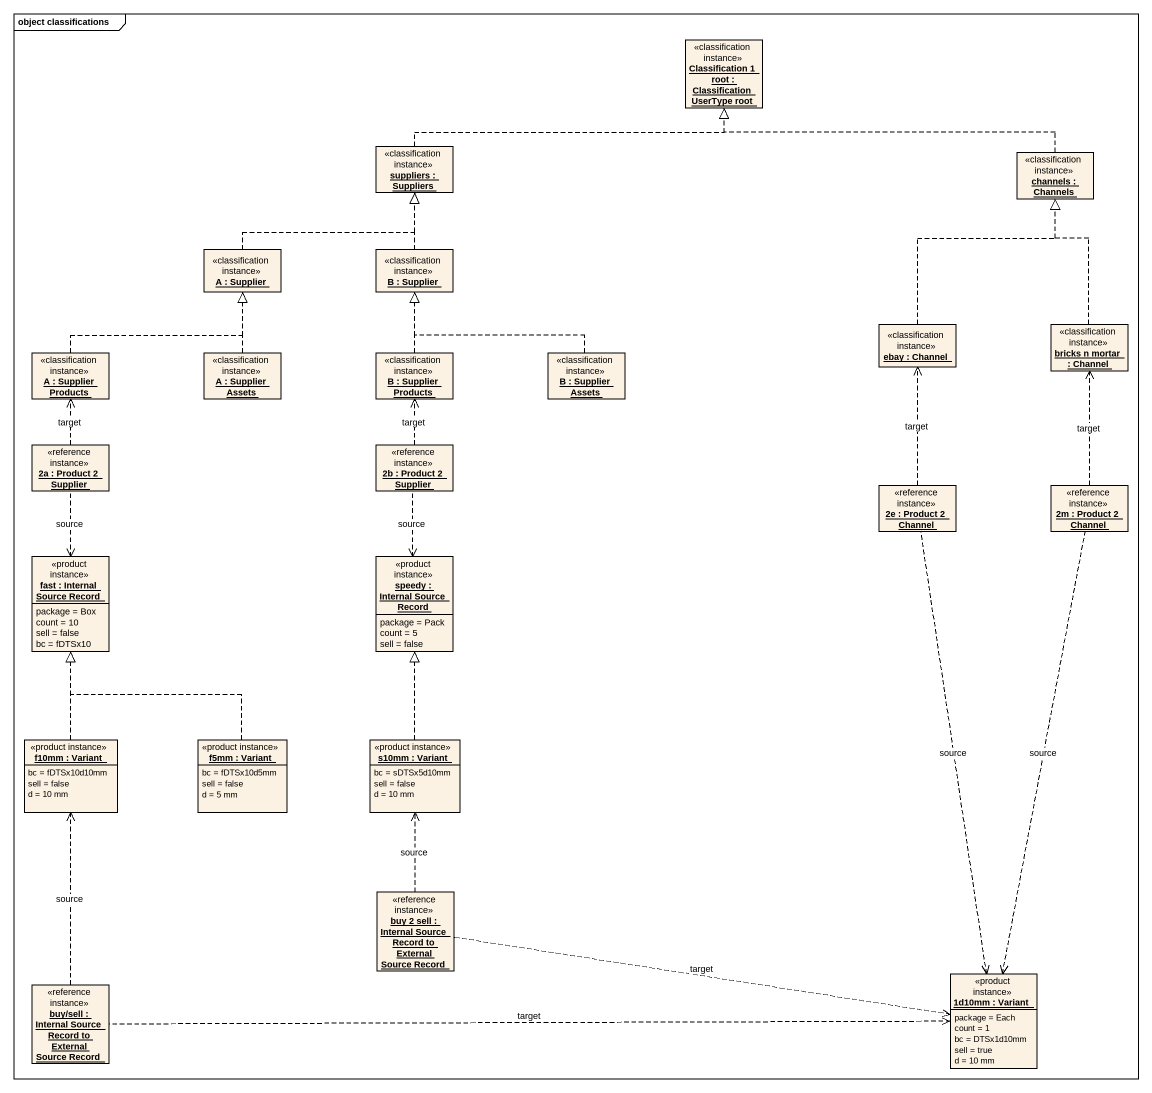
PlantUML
@startuml
mainframe object classifications
hide circle
hide empty members
object "Classification 1 root : Classification UserType root" as Classification_1_root <<classification instance>>
object "suppliers : Suppliers" as suppliers <<classification instance>>
object "channels : Channels" as channels <<classification instance>>
object "A : Supplier" as A <<classification instance>>
object "B : Supplier" as B <<classification instance>>
object "ebay : Channel" as ebay <<classification instance>>
object "bricks n mortar : Channel" as bricks_n_mortar <<classification instance>>
object "A : Supplier Products" as A_2 <<classification instance>>
object "A : Supplier Assets" as A_3 <<classification instance>>
object "B : Supplier Products" as B_2 <<classification instance>>
object "B : Supplier Assets" as B_3 <<classification instance>>
object "2a : Product 2 Supplier" as o2a <<reference instance>>
object "2b : Product 2 Supplier" as o2b <<reference instance>>
object "2e : Product 2 Channel" as o2e <<reference instance>>
object "2m : Product 2 Channel" as o2m <<reference instance>>
object "fast : Internal Source Record" as fast <<product instance>> {
  package = Box
  count = 10
  sell = false
  bc = fDTSx10
}
object "speedy : Internal Source Record" as speedy <<product instance>> {
  package = Pack
  count = 5
  sell = false
}
object "f10mm : Variant" as f10mm <<product instance>> {
  bc = fDTSx10d10mm
  sell = false
  d = 10 mm
}
object "f5mm : Variant" as f5mm <<product instance>> {
  bc = fDTSx10d5mm
  sell = false
  d = 5 mm
}
object "s10mm : Variant" as s10mm <<product instance>> {
  bc = sDTSx5d10mm
  sell = false
  d = 10 mm
}
object "buy 2 sell : Internal Source Record to External Source Record" as buy_2_sell <<reference instance>>
object "1d10mm : Variant" as o1d10mm <<product instance>> {
  package = Each
  count = 1
  bc = DTSx1d10mm
  sell = true
  d = 10 mm
}
object "buy/sell : Internal Source Record to External Source Record" as buy_sell <<reference instance>>
suppliers .right.|> Classification_1_root
channels .left.|> Classification_1_root
A .right.|> suppliers
B .up.|> suppliers
ebay .up.|> channels
bricks_n_mortar .up.|> channels
A_2 .up.|> A
A_3 .up.|> A
B_2 .up.|> B
B_3 .up.|> B
o2a .up.> A_2 : target
o2b .up.> B_2 : target
o2e .up.> ebay : target
o2m .up.> bricks_n_mortar : target
fast <.up. o2a : source
speedy <.up. o2b : source
f10mm .up.|> fast
f5mm .up.|> fast
s10mm .up.|> speedy
buy_2_sell .up.> s10mm : source
o1d10mm <.up. o2e : source
o1d10mm <.up. o2m : source
o1d10mm <.left. buy_2_sell : target
o1d10mm <.left. buy_sell : target
buy_sell .up.> f10mm : source
@enduml
